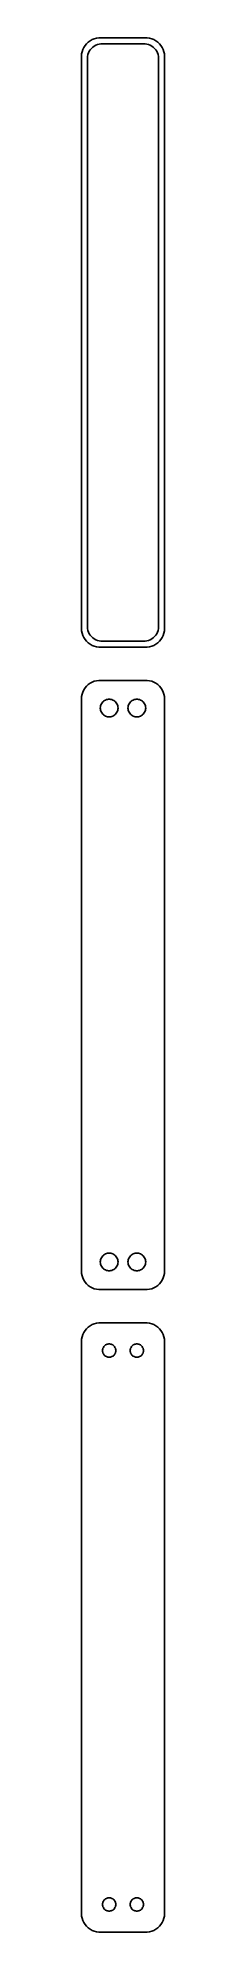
# Model space of a CAD drawing. Header units: metres. Extents: x -11 to 11, y 266 to 778.
import ezdxf

# ---------------------------------------------------------------- set-up
doc = ezdxf.new("R2010")
doc.units = ezdxf.units.M

msp = doc.modelspace()

# ---------------------------------------------------------------- linework, layer by layer
for p, q in [((-11.0929, 774.743), (-11.2106, 774.127)), ((-10.8989, 775.341), (-11.0929, 774.743)), ((-10.6315, 775.909), (-10.8989, 775.341)), ((-10.2951, 776.439), (-10.6315, 775.909)), ((-9.89484, 776.923), (-10.2951, 776.439)), ((-9.43712, 777.353), (-9.89484, 776.923)), ((-8.92912, 777.722), (-9.43712, 777.353)), ((-9.35068, 774.426), (-9.1436, 774.866)), ((-9.1436, 774.866), (-8.88301, 775.276)), ((-8.37889, 778.024), (-8.92912, 777.722)), ((-8.88301, 775.276), (-8.57301, 775.651)), ((-8.57301, 775.651), (-8.21851, 775.984)), ((-7.79507, 778.255), (-8.37889, 778.024)), ((-8.21851, 775.984), (-7.82506, 776.27)), ((-7.82506, 776.27), (-7.39888, 776.504)), ((-7.1869, 778.411), (-7.79507, 778.255)), ((-7.39888, 776.504), (-6.9467, 776.683)), ((-6.56395, 778.49), (-7.1869, 778.411)), ((-6.9467, 776.683), (-6.47565, 776.804)), ((6.56395, 778.49), (-6.56395, 778.49)), ((-6.47565, 776.804), (-5.99316, 776.865)), ((-5.99316, 776.865), (5.99316, 776.865)), ((5.99316, 776.865), (6.47565, 776.804)), ((6.47565, 776.804), (6.9467, 776.683)), ((7.1869, 778.411), (6.56395, 778.49)), ((6.9467, 776.683), (7.39888, 776.504)), ((7.79507, 778.255), (7.1869, 778.411)), ((7.39888, 776.504), (7.82506, 776.27)), ((8.37889, 778.024), (7.79507, 778.255)), ((7.82506, 776.27), (8.21851, 775.984)), ((8.21851, 775.984), (8.57301, 775.651)), ((8.92912, 777.722), (8.37889, 778.024)), ((8.57301, 775.651), (8.88301, 775.276)), ((8.88301, 775.276), (9.1436, 774.866)), ((9.43712, 777.353), (8.92912, 777.722)), ((9.1436, 774.866), (9.35068, 774.426)), ((9.89484, 776.923), (9.43712, 777.353)), ((10.2951, 776.439), (9.89484, 776.923)), ((10.6315, 775.909), (10.2951, 776.439)), ((10.8989, 775.341), (10.6315, 775.909)), ((11.0929, 774.743), (10.8989, 775.341)), ((11.2106, 774.127), (11.0929, 774.743)), ((-11.2106, 774.127), (-11.25, 773.5)), ((-11.25, 773.5), (-11.25, 618.5)), ((-9.62262, 773), (-9.59209, 773.485)), ((-9.62262, 619), (-9.62262, 773)), ((-9.59209, 773.485), (-9.50096, 773.963)), ((-9.50096, 773.963), (-9.35068, 774.426)), ((9.35068, 774.426), (9.50096, 773.963)), ((9.50096, 773.963), (9.59209, 773.485)), ((9.59209, 773.485), (9.62262, 773)), ((9.62262, 773), (9.62262, 619)), ((11.25, 773.5), (11.2106, 774.127)), ((11.25, 618.5), (11.25, 773.5)), ((-11.25, 618.5), (-11.2106, 617.873)), ((-11.2106, 617.873), (-11.0929, 617.257)), ((-11.0929, 617.257), (-10.8989, 616.659)), ((-10.8989, 616.659), (-10.6315, 616.091)), ((-10.6315, 616.091), (-10.2951, 615.561)), ((-9.59209, 618.515), (-9.62262, 619)), ((-9.50096, 618.037), (-9.59209, 618.515)), ((-9.35068, 617.574), (-9.50096, 618.037)), ((-9.1436, 617.134), (-9.35068, 617.574)), ((-8.88301, 616.724), (-9.1436, 617.134)), ((-8.57301, 616.349), (-8.88301, 616.724)), ((-8.21851, 616.016), (-8.57301, 616.349)), ((-7.82506, 615.73), (-8.21851, 616.016)), ((-7.39888, 615.496), (-7.82506, 615.73)), ((7.82506, 615.73), (7.39888, 615.496)), ((8.21851, 616.016), (7.82506, 615.73)), ((8.57301, 616.349), (8.21851, 616.016)), ((8.88301, 616.724), (8.57301, 616.349)), ((9.1436, 617.134), (8.88301, 616.724)), ((9.35068, 617.574), (9.1436, 617.134)), ((9.50096, 618.037), (9.35068, 617.574)), ((9.59209, 618.515), (9.50096, 618.037)), ((9.62262, 619), (9.59209, 618.515)), ((10.2951, 615.561), (10.6315, 616.091)), ((10.6315, 616.091), (10.8989, 616.659)), ((10.8989, 616.659), (11.0929, 617.257)), ((11.0929, 617.257), (11.2106, 617.873)), ((11.2106, 617.873), (11.25, 618.5)), ((-10.2951, 615.561), (-9.89484, 615.077)), ((-9.89484, 615.077), (-9.43712, 614.647)), ((-9.43712, 614.647), (-8.92912, 614.278)), ((-8.92912, 614.278), (-8.37889, 613.976)), ((-8.37889, 613.976), (-7.79507, 613.745)), ((-7.79507, 613.745), (-7.1869, 613.589)), ((-6.9467, 615.317), (-7.39888, 615.496)), ((-7.1869, 613.589), (-6.56395, 613.51)), ((-6.47565, 615.196), (-6.9467, 615.317)), ((-6.56395, 613.51), (6.56395, 613.51)), ((-5.99316, 615.135), (-6.47565, 615.196)), ((5.99316, 615.135), (-5.99316, 615.135)), ((6.47565, 615.196), (5.99316, 615.135)), ((6.9467, 615.317), (6.47565, 615.196)), ((6.56395, 613.51), (7.1869, 613.589)), ((7.39888, 615.496), (6.9467, 615.317)), ((7.1869, 613.589), (7.79507, 613.745)), ((7.79507, 613.745), (8.37889, 613.976)), ((8.37889, 613.976), (8.92912, 614.278)), ((8.92912, 614.278), (9.43712, 614.647)), ((9.43712, 614.647), (9.89484, 615.077)), ((9.89484, 615.077), (10.2951, 615.561)), ((-11.0929, 600.743), (-11.2106, 600.127)), ((-10.8989, 601.341), (-11.0929, 600.743)), ((-10.6315, 601.909), (-10.8989, 601.341)), ((-10.2951, 602.439), (-10.6315, 601.909)), ((-9.89484, 602.923), (-10.2951, 602.439)), ((-9.43712, 603.353), (-9.89484, 602.923)), ((-8.92912, 603.722), (-9.43712, 603.353)), ((-8.37889, 604.024), (-8.92912, 603.722)), ((-7.79507, 604.255), (-8.37889, 604.024)), ((-7.1869, 604.411), (-7.79507, 604.255)), ((-6.56395, 604.49), (-7.1869, 604.411)), ((6.56395, 604.49), (-6.56395, 604.49)), ((7.1869, 604.411), (6.56395, 604.49)), ((7.79507, 604.255), (7.1869, 604.411)), ((8.37889, 604.024), (7.79507, 604.255)), ((8.92912, 603.722), (8.37889, 604.024)), ((9.43712, 603.353), (8.92912, 603.722)), ((9.89484, 602.923), (9.43712, 603.353)), ((10.2951, 602.439), (9.89484, 602.923)), ((10.6315, 601.909), (10.2951, 602.439)), ((10.8989, 601.341), (10.6315, 601.909)), ((11.0929, 600.743), (10.8989, 601.341)), ((11.2106, 600.127), (11.0929, 600.743)), ((-11.2106, 600.127), (-11.25, 599.5)), ((-11.25, 599.5), (-11.25, 444.5)), ((-6.14999, 597), (-6.13107, 597.301)), ((-6.13107, 596.699), (-6.14999, 597)), ((-6.13107, 597.301), (-6.07458, 597.597)), ((-6.07458, 596.403), (-6.13107, 596.699)), ((-6.07458, 597.597), (-5.98146, 597.883)), ((-5.98146, 596.117), (-6.07458, 596.403)), ((-5.98146, 597.883), (-5.85313, 598.156)), ((-5.85313, 595.844), (-5.98146, 596.117)), ((-5.85313, 598.156), (-5.69164, 598.411)), ((-5.69164, 595.589), (-5.85313, 595.844)), ((-5.69164, 598.411), (-5.49951, 598.643)), ((-5.49951, 595.357), (-5.69164, 595.589)), ((-5.49951, 598.643), (-5.27982, 598.849)), ((-5.27982, 595.151), (-5.49951, 595.357)), ((-5.27982, 598.849), (-5.03598, 599.026)), ((-5.03598, 594.974), (-5.27982, 595.151)), ((-5.03598, 599.026), (-4.77187, 599.172)), ((-4.77187, 599.172), (-4.49164, 599.283)), ((-4.49164, 599.283), (-4.19971, 599.357)), ((-4.19971, 599.357), (-3.9007, 599.395)), ((-3.9007, 599.395), (-3.59929, 599.395)), ((-3.59929, 599.395), (-3.30028, 599.357)), ((-3.30028, 599.357), (-3.00835, 599.283)), ((-3.00835, 599.283), (-2.72812, 599.172)), ((-2.72812, 599.172), (-2.464, 599.026)), ((-2.464, 599.026), (-2.22017, 598.849)), ((-2.22017, 595.151), (-2.464, 594.974)), ((-2.22017, 598.849), (-2.00047, 598.643)), ((-2.00047, 595.357), (-2.22017, 595.151)), ((-2.00047, 598.643), (-1.80835, 598.411)), ((-1.80835, 595.589), (-2.00047, 595.357)), ((-1.80835, 598.411), (-1.64685, 598.156)), ((-1.64685, 595.844), (-1.80835, 595.589)), ((-1.64685, 598.156), (-1.51852, 597.883)), ((-1.51852, 596.117), (-1.64685, 595.844)), ((-1.51852, 597.883), (-1.4254, 597.597)), ((-1.4254, 596.403), (-1.51852, 596.117)), ((-1.4254, 597.597), (-1.36891, 597.301)), ((-1.36891, 596.699), (-1.4254, 596.403)), ((-1.36891, 597.301), (-1.34999, 597)), ((-1.34999, 597), (-1.36891, 596.699)), ((1.34999, 597), (1.36891, 597.301)), ((1.36891, 596.699), (1.34999, 597)), ((1.36891, 597.301), (1.4254, 597.597)), ((1.4254, 596.403), (1.36891, 596.699)), ((1.4254, 597.597), (1.51852, 597.883)), ((1.51852, 596.117), (1.4254, 596.403)), ((1.51852, 597.883), (1.64685, 598.156)), ((1.64685, 595.844), (1.51852, 596.117)), ((1.64685, 598.156), (1.80835, 598.411)), ((1.80835, 595.589), (1.64685, 595.844)), ((1.80835, 598.411), (2.00047, 598.643)), ((2.00047, 595.357), (1.80835, 595.589)), ((2.00047, 598.643), (2.22017, 598.849)), ((2.22017, 595.151), (2.00047, 595.357)), ((2.22017, 598.849), (2.464, 599.026)), ((2.464, 594.974), (2.22017, 595.151)), ((2.464, 599.026), (2.72812, 599.172)), ((2.72812, 599.172), (3.00835, 599.283)), ((3.00835, 599.283), (3.30028, 599.357)), ((3.30028, 599.357), (3.59929, 599.395)), ((3.59929, 599.395), (3.9007, 599.395)), ((3.9007, 599.395), (4.19971, 599.357)), ((4.19971, 599.357), (4.49164, 599.283)), ((4.49164, 599.283), (4.77187, 599.172)), ((4.77187, 599.172), (5.03598, 599.026)), ((5.03598, 599.026), (5.27982, 598.849)), ((5.27982, 595.151), (5.03598, 594.974)), ((5.27982, 598.849), (5.49951, 598.643)), ((5.49951, 595.357), (5.27982, 595.151)), ((5.49951, 598.643), (5.69164, 598.411)), ((5.69164, 595.589), (5.49951, 595.357)), ((5.69164, 598.411), (5.85313, 598.156)), ((5.85313, 595.844), (5.69164, 595.589)), ((5.85313, 598.156), (5.98146, 597.883)), ((5.98146, 596.117), (5.85313, 595.844)), ((5.98146, 597.883), (6.07458, 597.597)), ((6.07458, 596.403), (5.98146, 596.117)), ((6.07458, 597.597), (6.13107, 597.301)), ((6.13107, 596.699), (6.07458, 596.403)), ((6.13107, 597.301), (6.14999, 597)), ((6.14999, 597), (6.13107, 596.699)), ((11.25, 599.5), (11.2106, 600.127)), ((11.25, 444.5), (11.25, 599.5)), ((-4.77187, 594.828), (-5.03598, 594.974)), ((-4.49164, 594.717), (-4.77187, 594.828)), ((-4.19971, 594.643), (-4.49164, 594.717)), ((-3.9007, 594.605), (-4.19971, 594.643)), ((-3.59929, 594.605), (-3.9007, 594.605)), ((-3.30028, 594.643), (-3.59929, 594.605)), ((-3.00835, 594.717), (-3.30028, 594.643)), ((-2.72812, 594.828), (-3.00835, 594.717)), ((-2.464, 594.974), (-2.72812, 594.828)), ((2.72812, 594.828), (2.464, 594.974)), ((3.00835, 594.717), (2.72812, 594.828)), ((3.30028, 594.643), (3.00835, 594.717)), ((3.59929, 594.605), (3.30028, 594.643)), ((3.9007, 594.605), (3.59929, 594.605)), ((4.19971, 594.643), (3.9007, 594.605)), ((4.49164, 594.717), (4.19971, 594.643)), ((4.77187, 594.828), (4.49164, 594.717)), ((5.03598, 594.974), (4.77187, 594.828)), ((-6.14999, 447), (-6.13107, 447.301)), ((-6.13107, 446.699), (-6.14999, 447)), ((-6.13107, 447.301), (-6.07458, 447.597)), ((-6.07458, 446.403), (-6.13107, 446.699)), ((-6.07458, 447.597), (-5.98146, 447.883)), ((-5.98146, 446.117), (-6.07458, 446.403)), ((-5.98146, 447.883), (-5.85313, 448.156)), ((-5.85313, 448.156), (-5.69164, 448.411)), ((-5.69164, 448.411), (-5.49951, 448.643)), ((-5.49951, 448.643), (-5.27982, 448.849)), ((-5.27982, 448.849), (-5.03598, 449.026)), ((-5.03598, 449.026), (-4.77187, 449.172)), ((-4.77187, 449.172), (-4.49164, 449.283)), ((-4.49164, 449.283), (-4.19971, 449.357)), ((-4.19971, 449.357), (-3.9007, 449.395)), ((-3.9007, 449.395), (-3.59929, 449.395)), ((-3.59929, 449.395), (-3.30028, 449.357)), ((-3.30028, 449.357), (-3.00835, 449.283)), ((-3.00835, 449.283), (-2.72812, 449.172)), ((-2.72812, 449.172), (-2.464, 449.026)), ((-2.464, 449.026), (-2.22017, 448.849)), ((-2.22017, 448.849), (-2.00047, 448.643)), ((-2.00047, 448.643), (-1.80835, 448.411)), ((-1.80835, 448.411), (-1.64685, 448.156)), ((-1.64685, 448.156), (-1.51852, 447.883)), ((-1.51852, 447.883), (-1.4254, 447.597)), ((-1.4254, 446.403), (-1.51852, 446.117)), ((-1.4254, 447.597), (-1.36891, 447.301)), ((-1.36891, 446.699), (-1.4254, 446.403)), ((-1.36891, 447.301), (-1.34999, 447)), ((-1.34999, 447), (-1.36891, 446.699)), ((1.34999, 447), (1.36891, 447.301)), ((1.36891, 446.699), (1.34999, 447)), ((1.36891, 447.301), (1.4254, 447.597)), ((1.4254, 446.403), (1.36891, 446.699)), ((1.4254, 447.597), (1.51852, 447.883)), ((1.51852, 446.117), (1.4254, 446.403)), ((1.51852, 447.883), (1.64685, 448.156)), ((1.64685, 448.156), (1.80835, 448.411)), ((1.80835, 448.411), (2.00047, 448.643)), ((2.00047, 448.643), (2.22017, 448.849)), ((2.22017, 448.849), (2.464, 449.026)), ((2.464, 449.026), (2.72812, 449.172)), ((2.72812, 449.172), (3.00835, 449.283)), ((3.00835, 449.283), (3.30028, 449.357)), ((3.30028, 449.357), (3.59929, 449.395)), ((3.59929, 449.395), (3.9007, 449.395)), ((3.9007, 449.395), (4.19971, 449.357)), ((4.19971, 449.357), (4.49164, 449.283)), ((4.49164, 449.283), (4.77187, 449.172)), ((4.77187, 449.172), (5.03598, 449.026)), ((5.03598, 449.026), (5.27982, 448.849)), ((5.27982, 448.849), (5.49951, 448.643)), ((5.49951, 448.643), (5.69164, 448.411)), ((5.69164, 448.411), (5.85313, 448.156)), ((5.85313, 448.156), (5.98146, 447.883)), ((5.98146, 447.883), (6.07458, 447.597)), ((6.07458, 446.403), (5.98146, 446.117)), ((6.07458, 447.597), (6.13107, 447.301)), ((6.13107, 446.699), (6.07458, 446.403)), ((6.13107, 447.301), (6.14999, 447)), ((6.14999, 447), (6.13107, 446.699)), ((-11.25, 444.5), (-11.2106, 443.873)), ((-11.2106, 443.873), (-11.0929, 443.257)), ((-11.0929, 443.257), (-10.8989, 442.659)), ((-10.8989, 442.659), (-10.6315, 442.091)), ((-10.6315, 442.091), (-10.2951, 441.561)), ((-10.2951, 441.561), (-9.89484, 441.077)), ((-5.85313, 445.844), (-5.98146, 446.117)), ((-5.69164, 445.589), (-5.85313, 445.844)), ((-5.49951, 445.357), (-5.69164, 445.589)), ((-5.27982, 445.151), (-5.49951, 445.357)), ((-5.03598, 444.974), (-5.27982, 445.151)), ((-4.77187, 444.828), (-5.03598, 444.974)), ((-4.49164, 444.717), (-4.77187, 444.828)), ((-4.19971, 444.643), (-4.49164, 444.717)), ((-3.9007, 444.605), (-4.19971, 444.643)), ((-3.59929, 444.605), (-3.9007, 444.605)), ((-3.30028, 444.643), (-3.59929, 444.605)), ((-3.00835, 444.717), (-3.30028, 444.643)), ((-2.72812, 444.828), (-3.00835, 444.717)), ((-2.464, 444.974), (-2.72812, 444.828)), ((-2.22017, 445.151), (-2.464, 444.974)), ((-2.00047, 445.357), (-2.22017, 445.151)), ((-1.80835, 445.589), (-2.00047, 445.357)), ((-1.64685, 445.844), (-1.80835, 445.589)), ((-1.51852, 446.117), (-1.64685, 445.844)), ((1.64685, 445.844), (1.51852, 446.117)), ((1.80835, 445.589), (1.64685, 445.844)), ((2.00047, 445.357), (1.80835, 445.589)), ((2.22017, 445.151), (2.00047, 445.357)), ((2.464, 444.974), (2.22017, 445.151)), ((2.72812, 444.828), (2.464, 444.974)), ((3.00835, 444.717), (2.72812, 444.828)), ((3.30028, 444.643), (3.00835, 444.717)), ((3.59929, 444.605), (3.30028, 444.643)), ((3.9007, 444.605), (3.59929, 444.605)), ((4.19971, 444.643), (3.9007, 444.605)), ((4.49164, 444.717), (4.19971, 444.643)), ((4.77187, 444.828), (4.49164, 444.717)), ((5.03598, 444.974), (4.77187, 444.828)), ((5.27982, 445.151), (5.03598, 444.974)), ((5.49951, 445.357), (5.27982, 445.151)), ((5.69164, 445.589), (5.49951, 445.357)), ((5.85313, 445.844), (5.69164, 445.589)), ((5.98146, 446.117), (5.85313, 445.844)), ((9.89484, 441.077), (10.2951, 441.561)), ((10.2951, 441.561), (10.6315, 442.091)), ((10.6315, 442.091), (10.8989, 442.659)), ((10.8989, 442.659), (11.0929, 443.257)), ((11.0929, 443.257), (11.2106, 443.873)), ((11.2106, 443.873), (11.25, 444.5)), ((-9.89484, 441.077), (-9.43712, 440.647)), ((-9.43712, 440.647), (-8.92912, 440.278)), ((-8.92912, 440.278), (-8.37889, 439.976)), ((-8.37889, 439.976), (-7.79507, 439.745)), ((-7.79507, 439.745), (-7.1869, 439.589)), ((-7.1869, 439.589), (-6.56395, 439.51)), ((-6.56395, 439.51), (6.56395, 439.51)), ((6.56395, 439.51), (7.1869, 439.589)), ((7.1869, 439.589), (7.79507, 439.745)), ((7.79507, 439.745), (8.37889, 439.976)), ((8.37889, 439.976), (8.92912, 440.278)), ((8.92912, 440.278), (9.43712, 440.647)), ((9.43712, 440.647), (9.89484, 441.077)), ((-11.2106, 426.127), (-11.25, 425.5)), ((-11.0929, 426.743), (-11.2106, 426.127)), ((-10.8989, 427.341), (-11.0929, 426.743)), ((-10.6315, 427.909), (-10.8989, 427.341)), ((-10.2951, 428.439), (-10.6315, 427.909)), ((-9.89484, 428.923), (-10.2951, 428.439)), ((-9.43712, 429.353), (-9.89484, 428.923)), ((-8.92912, 429.722), (-9.43712, 429.353)), ((-8.37889, 430.024), (-8.92912, 429.722)), ((-7.79507, 430.255), (-8.37889, 430.024)), ((-7.1869, 430.411), (-7.79507, 430.255)), ((-6.56395, 430.49), (-7.1869, 430.411)), ((6.56395, 430.49), (-6.56395, 430.49)), ((7.1869, 430.411), (6.56395, 430.49)), ((7.79507, 430.255), (7.1869, 430.411)), ((8.37889, 430.024), (7.79507, 430.255)), ((8.92912, 429.722), (8.37889, 430.024)), ((9.43712, 429.353), (8.92912, 429.722)), ((9.89484, 428.923), (9.43712, 429.353)), ((10.2951, 428.439), (9.89484, 428.923)), ((10.6315, 427.909), (10.2951, 428.439)), ((10.8989, 427.341), (10.6315, 427.909)), ((11.0929, 426.743), (10.8989, 427.341)), ((11.2106, 426.127), (11.0929, 426.743)), ((11.25, 425.5), (11.2106, 426.127)), ((-11.25, 425.5), (-11.25, 270.5)), ((-5.54999, 423), (-5.5358, 423.226)), ((-5.5358, 422.774), (-5.54999, 423)), ((-5.5358, 423.226), (-5.49344, 423.448)), ((-5.49344, 422.552), (-5.5358, 422.774)), ((-5.49344, 423.448), (-5.42358, 423.663)), ((-5.42358, 422.337), (-5.49344, 422.552)), ((-5.42358, 423.663), (-5.32735, 423.867)), ((-5.32735, 422.133), (-5.42358, 422.337)), ((-5.32735, 423.867), (-5.20622, 424.058)), ((-5.20622, 421.942), (-5.32735, 422.133)), ((-5.20622, 424.058), (-5.06213, 424.232)), ((-5.06213, 421.768), (-5.20622, 421.942)), ((-5.06213, 424.232), (-4.89735, 424.387)), ((-4.89735, 421.613), (-5.06213, 421.768)), ((-4.89735, 424.387), (-4.71448, 424.52)), ((-4.71448, 421.48), (-4.89735, 421.613)), ((-4.71448, 424.52), (-4.51639, 424.629)), ((-4.51639, 421.371), (-4.71448, 421.48)), ((-4.51639, 424.629), (-4.30623, 424.712)), ((-4.30623, 421.288), (-4.51639, 421.371)), ((-4.30623, 424.712), (-4.08728, 424.768)), ((-4.08728, 421.232), (-4.30623, 421.288)), ((-4.08728, 424.768), (-3.86302, 424.796)), ((-3.86302, 421.204), (-4.08728, 421.232)), ((-3.86302, 424.796), (-3.63696, 424.796)), ((-3.63696, 421.204), (-3.86302, 421.204)), ((-3.63696, 424.796), (-3.4127, 424.768)), ((-3.4127, 421.232), (-3.63696, 421.204)), ((-3.4127, 424.768), (-3.19376, 424.712)), ((-3.19376, 421.288), (-3.4127, 421.232)), ((-3.19376, 424.712), (-2.9836, 424.629)), ((-2.9836, 421.371), (-3.19376, 421.288)), ((-2.9836, 424.629), (-2.78551, 424.52)), ((-2.78551, 421.48), (-2.9836, 421.371)), ((-2.78551, 424.52), (-2.60263, 424.387)), ((-2.60263, 421.613), (-2.78551, 421.48)), ((-2.60263, 424.387), (-2.43785, 424.232)), ((-2.43785, 421.768), (-2.60263, 421.613)), ((-2.43785, 424.232), (-2.29376, 424.058)), ((-2.29376, 421.942), (-2.43785, 421.768)), ((-2.29376, 424.058), (-2.17264, 423.867)), ((-2.17264, 422.133), (-2.29376, 421.942)), ((-2.17264, 423.867), (-2.0764, 423.663)), ((-2.0764, 422.337), (-2.17264, 422.133)), ((-2.0764, 423.663), (-2.00655, 423.448)), ((-2.00655, 422.552), (-2.0764, 422.337)), ((-2.00655, 423.448), (-1.96419, 423.226)), ((-1.96419, 422.774), (-2.00655, 422.552)), ((-1.96419, 423.226), (-1.95, 423)), ((-1.95, 423), (-1.96419, 422.774)), ((1.95, 423), (1.96419, 423.226)), ((1.96419, 422.774), (1.95, 423)), ((1.96419, 423.226), (2.00655, 423.448)), ((2.00655, 422.552), (1.96419, 422.774)), ((2.00655, 423.448), (2.0764, 423.663)), ((2.0764, 422.337), (2.00655, 422.552)), ((2.0764, 423.663), (2.17264, 423.867)), ((2.17264, 422.133), (2.0764, 422.337)), ((2.17264, 423.867), (2.29376, 424.058)), ((2.29376, 421.942), (2.17264, 422.133)), ((2.29376, 424.058), (2.43785, 424.232)), ((2.43785, 421.768), (2.29376, 421.942)), ((2.43785, 424.232), (2.60263, 424.387)), ((2.60263, 421.613), (2.43785, 421.768)), ((2.60263, 424.387), (2.78551, 424.52)), ((2.78551, 421.48), (2.60263, 421.613)), ((2.78551, 424.52), (2.9836, 424.629)), ((2.9836, 421.371), (2.78551, 421.48)), ((2.9836, 424.629), (3.19376, 424.712)), ((3.19376, 421.288), (2.9836, 421.371)), ((3.19376, 424.712), (3.4127, 424.768)), ((3.4127, 421.232), (3.19376, 421.288)), ((3.4127, 424.768), (3.63696, 424.796)), ((3.63696, 421.204), (3.4127, 421.232)), ((3.63696, 424.796), (3.86302, 424.796)), ((3.86302, 421.204), (3.63696, 421.204)), ((3.86302, 424.796), (4.08728, 424.768)), ((4.08728, 421.232), (3.86302, 421.204)), ((4.08728, 424.768), (4.30623, 424.712)), ((4.30623, 421.288), (4.08728, 421.232)), ((4.30623, 424.712), (4.51639, 424.629)), ((4.51639, 421.371), (4.30623, 421.288)), ((4.51639, 424.629), (4.71448, 424.52)), ((4.71448, 421.48), (4.51639, 421.371)), ((4.71448, 424.52), (4.89735, 424.387)), ((4.89735, 421.613), (4.71448, 421.48)), ((4.89735, 424.387), (5.06213, 424.232)), ((5.06213, 421.768), (4.89735, 421.613)), ((5.06213, 424.232), (5.20622, 424.058)), ((5.20622, 421.942), (5.06213, 421.768)), ((5.20622, 424.058), (5.32735, 423.867)), ((5.32735, 422.133), (5.20622, 421.942)), ((5.32735, 423.867), (5.42358, 423.663)), ((5.42358, 422.337), (5.32735, 422.133)), ((5.42358, 423.663), (5.49344, 423.448)), ((5.49344, 422.552), (5.42358, 422.337)), ((5.49344, 423.448), (5.5358, 423.226)), ((5.5358, 422.774), (5.49344, 422.552)), ((5.5358, 423.226), (5.54999, 423)), ((5.54999, 423), (5.5358, 422.774)), ((11.25, 270.5), (11.25, 425.5)), ((-5.54999, 273), (-5.5358, 273.226)), ((-5.5358, 272.774), (-5.54999, 273)), ((-5.5358, 273.226), (-5.49344, 273.448)), ((-5.49344, 272.552), (-5.5358, 272.774)), ((-5.49344, 273.448), (-5.42358, 273.663)), ((-5.42358, 272.337), (-5.49344, 272.552)), ((-5.42358, 273.663), (-5.32735, 273.867)), ((-5.32735, 272.133), (-5.42358, 272.337)), ((-5.32735, 273.867), (-5.20622, 274.058)), ((-5.20622, 271.942), (-5.32735, 272.133)), ((-5.20622, 274.058), (-5.06213, 274.232)), ((-5.06213, 271.768), (-5.20622, 271.942)), ((-5.06213, 274.232), (-4.89735, 274.387)), ((-4.89735, 274.387), (-4.71448, 274.52)), ((-4.71448, 274.52), (-4.51639, 274.629)), ((-4.51639, 274.629), (-4.30623, 274.712)), ((-4.30623, 274.712), (-4.08728, 274.768)), ((-4.08728, 274.768), (-3.86302, 274.796)), ((-3.86302, 274.796), (-3.63696, 274.796)), ((-3.63696, 274.796), (-3.4127, 274.768)), ((-3.4127, 274.768), (-3.19376, 274.712)), ((-3.19376, 274.712), (-2.9836, 274.629)), ((-2.9836, 274.629), (-2.78551, 274.52)), ((-2.78551, 274.52), (-2.60263, 274.387)), ((-2.60263, 274.387), (-2.43785, 274.232)), ((-2.43785, 274.232), (-2.29376, 274.058)), ((-2.29376, 271.942), (-2.43785, 271.768)), ((-2.29376, 274.058), (-2.17264, 273.867)), ((-2.17264, 272.133), (-2.29376, 271.942)), ((-2.17264, 273.867), (-2.0764, 273.663)), ((-2.0764, 272.337), (-2.17264, 272.133)), ((-2.0764, 273.663), (-2.00655, 273.448)), ((-2.00655, 272.552), (-2.0764, 272.337)), ((-2.00655, 273.448), (-1.96419, 273.226)), ((-1.96419, 272.774), (-2.00655, 272.552)), ((-1.96419, 273.226), (-1.95, 273)), ((-1.95, 273), (-1.96419, 272.774)), ((1.95, 273), (1.96419, 273.226)), ((1.96419, 272.774), (1.95, 273)), ((1.96419, 273.226), (2.00655, 273.448)), ((2.00655, 272.552), (1.96419, 272.774)), ((2.00655, 273.448), (2.0764, 273.663)), ((2.0764, 272.337), (2.00655, 272.552)), ((2.0764, 273.663), (2.17264, 273.867)), ((2.17264, 272.133), (2.0764, 272.337)), ((2.17264, 273.867), (2.29376, 274.058)), ((2.29376, 271.942), (2.17264, 272.133)), ((2.29376, 274.058), (2.43785, 274.232)), ((2.43785, 271.768), (2.29376, 271.942)), ((2.43785, 274.232), (2.60263, 274.387)), ((2.60263, 274.387), (2.78551, 274.52)), ((2.78551, 274.52), (2.9836, 274.629)), ((2.9836, 274.629), (3.19376, 274.712)), ((3.19376, 274.712), (3.4127, 274.768)), ((3.4127, 274.768), (3.63696, 274.796)), ((3.63696, 274.796), (3.86302, 274.796)), ((3.86302, 274.796), (4.08728, 274.768)), ((4.08728, 274.768), (4.30623, 274.712)), ((4.30623, 274.712), (4.51639, 274.629)), ((4.51639, 274.629), (4.71448, 274.52)), ((4.71448, 274.52), (4.89735, 274.387)), ((4.89735, 274.387), (5.06213, 274.232)), ((5.06213, 274.232), (5.20622, 274.058)), ((5.20622, 271.942), (5.06213, 271.768)), ((5.20622, 274.058), (5.32735, 273.867)), ((5.32735, 272.133), (5.20622, 271.942)), ((5.32735, 273.867), (5.42358, 273.663)), ((5.42358, 272.337), (5.32735, 272.133)), ((5.42358, 273.663), (5.49344, 273.448)), ((5.49344, 272.552), (5.42358, 272.337)), ((5.49344, 273.448), (5.5358, 273.226)), ((5.5358, 272.774), (5.49344, 272.552)), ((5.5358, 273.226), (5.54999, 273)), ((5.54999, 273), (5.5358, 272.774)), ((-11.25, 270.5), (-11.2106, 269.873)), ((-11.2106, 269.873), (-11.0929, 269.257)), ((-11.0929, 269.257), (-10.8989, 268.659)), ((-10.8989, 268.659), (-10.6315, 268.091)), ((-10.6315, 268.091), (-10.2951, 267.561)), ((-10.2951, 267.561), (-9.89484, 267.077)), ((-9.89484, 267.077), (-9.43712, 266.647)), ((-4.89735, 271.613), (-5.06213, 271.768)), ((-4.71448, 271.48), (-4.89735, 271.613)), ((-4.51639, 271.371), (-4.71448, 271.48)), ((-4.30623, 271.288), (-4.51639, 271.371)), ((-4.08728, 271.232), (-4.30623, 271.288)), ((-3.86302, 271.204), (-4.08728, 271.232)), ((-3.63696, 271.204), (-3.86302, 271.204)), ((-3.4127, 271.232), (-3.63696, 271.204)), ((-3.19376, 271.288), (-3.4127, 271.232)), ((-2.9836, 271.371), (-3.19376, 271.288)), ((-2.78551, 271.48), (-2.9836, 271.371)), ((-2.60263, 271.613), (-2.78551, 271.48)), ((-2.43785, 271.768), (-2.60263, 271.613)), ((2.60263, 271.613), (2.43785, 271.768)), ((2.78551, 271.48), (2.60263, 271.613)), ((2.9836, 271.371), (2.78551, 271.48)), ((3.19376, 271.288), (2.9836, 271.371)), ((3.4127, 271.232), (3.19376, 271.288)), ((3.63696, 271.204), (3.4127, 271.232)), ((3.86302, 271.204), (3.63696, 271.204)), ((4.08728, 271.232), (3.86302, 271.204)), ((4.30623, 271.288), (4.08728, 271.232)), ((4.51639, 271.371), (4.30623, 271.288)), ((4.71448, 271.48), (4.51639, 271.371)), ((4.89735, 271.613), (4.71448, 271.48)), ((5.06213, 271.768), (4.89735, 271.613)), ((9.43712, 266.647), (9.89484, 267.077)), ((9.89484, 267.077), (10.2951, 267.561)), ((10.2951, 267.561), (10.6315, 268.091)), ((10.6315, 268.091), (10.8989, 268.659)), ((10.8989, 268.659), (11.0929, 269.257)), ((11.0929, 269.257), (11.2106, 269.873)), ((11.2106, 269.873), (11.25, 270.5)), ((-9.43712, 266.647), (-8.92912, 266.278)), ((-8.92912, 266.278), (-8.37889, 265.976)), ((-8.37889, 265.976), (-7.79507, 265.745)), ((-7.79507, 265.745), (-7.1869, 265.589)), ((-7.1869, 265.589), (-6.56395, 265.51)), ((-6.56395, 265.51), (6.56395, 265.51)), ((6.56395, 265.51), (7.1869, 265.589)), ((7.1869, 265.589), (7.79507, 265.745)), ((7.79507, 265.745), (8.37889, 265.976)), ((8.37889, 265.976), (8.92912, 266.278)), ((8.92912, 266.278), (9.43712, 266.647))]:
    msp.add_line(p, q)

doc.saveas('drawing.dxf')
